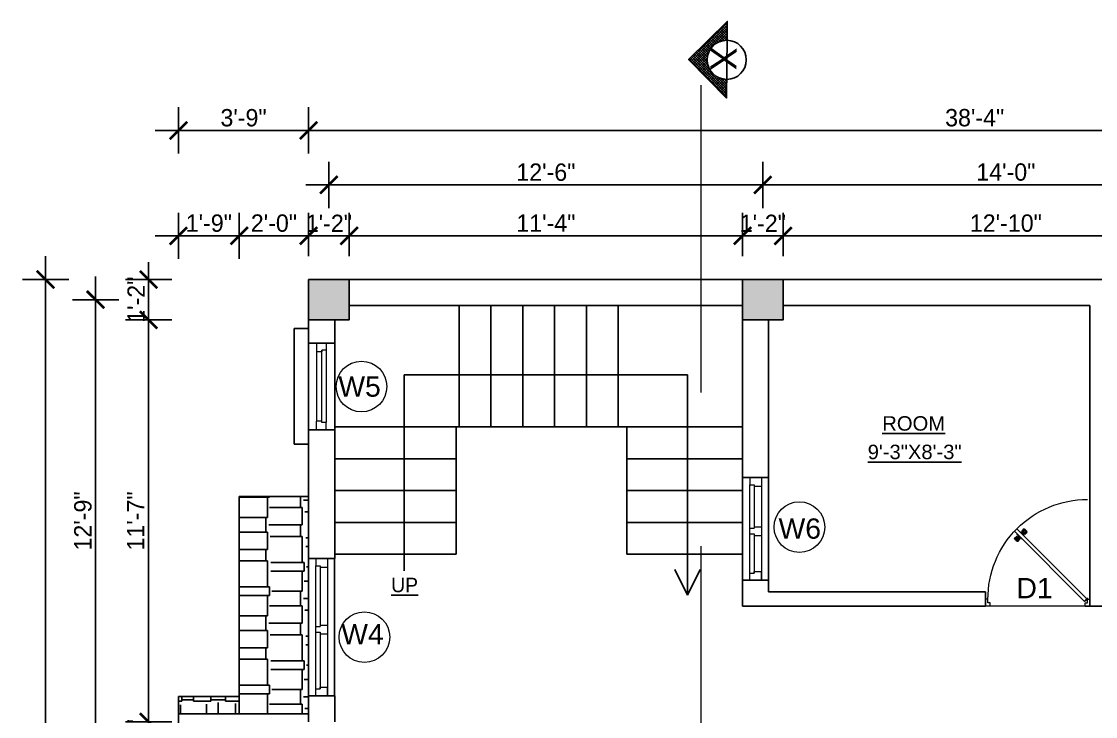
# Model space of a CAD drawing. Header units: inches. Extents: x 1397 to 20304, y -27267 to -746.
# Drawn here: x 9911 to 10282.3, y -18545.3 to -18305 of the extents above; entities that cross this region are included whole.
import ezdxf

# ---------------------------------------------------------------- set-up
doc = ezdxf.new("R2010")
doc.units = ezdxf.units.IN
doc.header["$LTSCALE"] = 17
doc.header["$MEASUREMENT"] = 0
doc.linetypes.add('21_FP_00$0$HIDDEN', pattern=[0.375, 0.25, -0.125])
doc.linetypes.add('PHANTOM2', pattern=[1.25, 0.625, -0.125, 0.125, -0.125, 0.125, -0.125])
for name, color, linetype, lineweight in [('25 BOT BAR', 12, 'Continuous', 25), ('aa_section_line', 2, 'PHANTOM2', 13), ('DOOR & WIN', 1, 'Continuous', 25), ('OUTLINE', 1, 'Continuous', 25), ('PUERTAS', 7, 'Continuous', 9), ('TEXT', 231, 'Continuous', 20), ('WINDOW FRAME PLAN', 162, 'Continuous', 18)]:
    doc.layers.add(name, color=color, linetype=linetype, lineweight=lineweight)
doc.layers.add('A-Sect-Iden', color=111, linetype='Continuous')
doc.styles.add('ARCHITECTURE', font='stylu.ttf')
doc.styles.add('DIMTEXT', font='arial.ttf', dxfattribs={"height": 6})
doc.styles.add('HEADING', font='swissel.ttf')
doc.dimstyles.new('8 SCALE', dxfattribs={"dimscale": 0, "dimtxt": 6, "dimasz": 6, "dimexe": 8, "dimexo": 8, "dimgap": 1.25, "dimtad": 1, "dimdec": 0, "dimzin": 3, "dimdsep": 46, "dimlunit": 4, "dimtxsty": 'ARCHITECTURE', "dimblk": 'ARCHTICK', "dimcen": 8, "dimdle": 8, "dimclrd": 5, "dimclre": 5, "dimclrt": 7, "dimadec": 0, "dimazin": 0, "dimtfac": 0.75, "dimtdec": 0, "dimtix": 1, "dimtmove": 2, "dimatfit": 3, "dimldrblk": 'ARCHTICK', "dimfxl": 8, "dimfxlon": 1, "dimtolj": 1, "dimtzin": 0, "dimlwd": -1, "dimlwe": -1, "dimarcsym": 0})

# ---------------------------------------------------------------- blocks, each defined once
blk = doc.blocks.new('3ft')
at = {"layer": 'PUERTAS', "color": 6}
for p, q in [((1.01, 2.52), (25.23, 26.74)), ((26.05, 25.92), (25.23, 26.74)), ((26.05, 25.92), (1.77, 1.64)), ((0, 2.4), (0, 0)), ((0.72, 2.4), (0, 2.4)), ((1.6, 0), (0, 0)), ((0.72, 1.52), (0.72, 2.44)), ((0.8, 1.52), (0.72, 1.52)), ((0.8, 1.52), (0.8, 2.41)), ((0.8, 1.2), (0.8, 1.52)), ((1.6, 1.2), (0.8, 1.2)), ((1.57, 1.84), (0.94, 2.47)), ((1.63, 1.89), (0.97, 2.55)), ((1.63, 1.89), (1.57, 1.84)), ((1.77, 1.64), (1.57, 1.84)), ((1.6, 0), (1.6, 1.2)), ((34.4, 0), (34.4, 1.2)), ((34.4, 1.2), (35.2, 1.2)), ((34.4, 0), (36, 0)), ((35.2, 1.2), (35.2, 2.4)), ((35.2, 2.4), (36, 2.4)), ((36, 0), (36, 2.4))]:
    blk.add_line(p, q, dxfattribs=at)
at = {"layer": 'PUERTAS', "color": 1}
for p, q in [((21.67, 25.73), (22.17, 26.23)), ((21.7, 25.82), (22.14, 26.26)), ((22.58, 26.7), (22.14, 26.26)), ((22.67, 26.73), (22.17, 26.23)), ((22.61, 26.67), (22.58, 26.7)), ((23.45, 25.91), (22.79, 26.73)), ((22.49, 24.95), (21.67, 25.61)), ((21.73, 25.79), (21.7, 25.82)), ((22.6, 24.96), (23.02, 25.38)), ((22.61, 24.25), (22.92, 24.72)), ((22.62, 24.13), (22.61, 24.14)), ((22.7, 25.07), (22.71, 25.06)), ((22.82, 25.06), (23.08, 25.32)), ((22.94, 24.95), (22.83, 25.07)), ((22.92, 24.72), (22.92, 24.72)), ((22.93, 24.94), (23.19, 25.21)), ((22.93, 24.84), (22.93, 24.83)), ((23.44, 25.81), (23.02, 25.38)), ((23.34, 25.58), (23.08, 25.32)), ((23.46, 25.47), (23.19, 25.21)), ((23.33, 25.7), (23.34, 25.69)), ((23.45, 25.46), (23.33, 25.57)), ((23.44, 23.31), (23.45, 23.3)), ((23.56, 23.3), (24.03, 23.61)), ((23.57, 25.47), (23.57, 25.47)), ((24.15, 25.79), (23.68, 25.48)), ((23.68, 25.48), (23.68, 25.48)), ((24.03, 23.61), (24.03, 23.62)), ((24.14, 23.62), (24.14, 23.62)), ((24.25, 23.62), (24.51, 23.89)), ((24.27, 25.78), (24.26, 25.79)), ((24.26, 23.29), (24.69, 23.71)), ((24.26, 23.63), (24.37, 23.52)), ((24.26, 23.18), (24.92, 22.37)), ((24.37, 23.52), (24.63, 23.77)), ((24.37, 23.4), (24.37, 23.4)), ((24.78, 24.15), (24.51, 23.89)), ((24.89, 24.03), (24.63, 23.77)), ((25.11, 24.14), (24.69, 23.71)), ((24.77, 24.14), (24.88, 24.03)), ((24.79, 24.38), (24.78, 24.37)), ((24.78, 24.26), (24.78, 24.26)), ((25.1, 24.84), (24.79, 24.38)), ((25, 24.03), (25, 24.03)), ((25.04, 22.36), (25.54, 22.86)), ((25.09, 24.96), (25.1, 24.95)), ((25.1, 22.42), (25.13, 22.39)), ((25.13, 22.39), (25.57, 22.83)), ((25.22, 24.14), (26.03, 23.48)), ((26.04, 23.37), (25.54, 22.86)), ((26.01, 23.27), (25.57, 22.83)), ((25.98, 23.3), (26.01, 23.27))]:
    blk.add_line(p, q, dxfattribs=at)
at = {"layer": 'PUERTAS', "color": 8}
for p, q in [((22.13, 26.28), (21.98, 26.13)), ((22.88, 25.24), (22.01, 26.06)), ((22.13, 26.28), (22.27, 26.42)), ((22.29, 26.41), (22.27, 26.42)), ((23.16, 25.52), (22.34, 26.39)), ((23.3, 25.66), (22.5, 26.56)), ((23.41, 25.77), (22.65, 26.71)), ((23.46, 25.83), (22.72, 26.75)), ((22.57, 24.94), (21.65, 25.68)), ((22.63, 24.99), (21.69, 25.75)), ((22.74, 25.1), (21.84, 25.9)), ((22.69, 24.32), (23.02, 24.83)), ((22.95, 24.96), (22.84, 25.07)), ((22.98, 24.99), (22.86, 25.1)), ((23.03, 25.04), (22.91, 25.15)), ((22.91, 24.53), (23.1, 24.91)), ((23.11, 25.12), (22.99, 25.23)), ((23.13, 24.76), (23.18, 24.99)), ((23.28, 25.3), (23.17, 25.41)), ((23.36, 25.37), (23.25, 25.49)), ((23.31, 24.94), (23.28, 25.08)), ((23.41, 25.43), (23.3, 25.54)), ((23.46, 25.09), (23.32, 25.13)), ((23.44, 25.45), (23.33, 25.56)), ((23.64, 25.27), (23.41, 25.22)), ((23.87, 25.49), (23.49, 25.3)), ((24.08, 25.71), (23.57, 25.38)), ((23.63, 23.38), (24.14, 23.72)), ((23.84, 23.6), (24.22, 23.79)), ((24.07, 23.82), (24.3, 23.88)), ((24.25, 24), (24.39, 23.97)), ((24.25, 23.26), (24.99, 22.34)), ((24.27, 23.64), (24.38, 23.53)), ((24.3, 23.67), (24.41, 23.56)), ((24.3, 23.32), (25.06, 22.38)), ((24.35, 23.72), (24.46, 23.61)), ((24.4, 24.15), (24.43, 24.01)), ((24.41, 23.43), (25.2, 22.53)), ((24.43, 23.8), (24.54, 23.69)), ((24.58, 24.33), (24.52, 24.1)), ((24.55, 23.57), (25.37, 22.7)), ((24.6, 23.97), (24.72, 23.86)), ((24.8, 24.56), (24.61, 24.18)), ((25.02, 24.77), (24.68, 24.26)), ((24.68, 24.05), (24.79, 23.94)), ((24.73, 24.1), (24.85, 23.99)), ((24.76, 24.13), (24.87, 24.02)), ((24.83, 23.85), (25.7, 23.03)), ((24.97, 23.99), (25.87, 23.2)), ((25.08, 24.1), (26.02, 23.34)), ((25.14, 24.15), (26.06, 23.41)), ((25.58, 22.82), (25.43, 22.67)), ((25.58, 22.82), (25.73, 22.97)), ((25.72, 22.98), (25.73, 22.97)), ((0, 0), (36, 0))]:
    blk.add_line(p, q, dxfattribs=at)
at = {"layer": 'PUERTAS', "color": 2}
for p, q in [((21.99, 26.11), (21.98, 26.13)), ((25.42, 22.68), (25.43, 22.67))]:
    blk.add_line(p, q, dxfattribs=at)
at = {"layer": 'PUERTAS', "color": 6}
for radius in [0.155, 0.0752]:
    blk.add_circle((0.82, 2.56), radius, dxfattribs=at)
blk.add_arc((0.82, 2.56), 34.38, 359.7285, 90.0333, dxfattribs=at)
at = {"layer": 'PUERTAS', "color": 1}
for centre, start, end in [((22.73, 26.68), 38.9236, 135), ((22.54, 25.01), 231.0764, 315), ((22.67, 24.2), 135, 225), ((22.77, 25.12), 225, 315), ((22.99, 24.89), 135, 219.7428), ((22.87, 24.78), 315, 39.7428), ((23.28, 25.63), 315, 45), ((23.39, 25.86), 315, 38.9236), ((23.51, 23.36), 225, 315), ((23.51, 25.41), 50.2572, 135), ((23.62, 25.53), 230.2572, 315), ((24.09, 23.56), 50.2572, 135), ((24.2, 23.68), 230.2572, 315), ((24.2, 25.73), 45, 135), ((24.32, 23.23), 135, 218.9236), ((24.42, 23.46), 135, 225), ((24.84, 24.31), 135, 219.7428), ((24.72, 24.21), 315, 39.7428), ((24.94, 23.98), 45, 135), ((24.98, 22.42), 218.9236, 315), ((25.04, 24.89), 315, 45), ((25.17, 24.08), 51.0764, 135), ((25.98, 23.42), 315, 51.0764)]:
    blk.add_arc(centre, 0.08, start, end, dxfattribs=at)
blk = doc.blocks.new('*U3030')
at = {"color": 3}
blk.add_blockref('3ft', (0, 0), dxfattribs=at)
blk = doc.blocks.new("W4'")
at = {"layer": '25 BOT BAR'}
for p, q in [((9894.28, -8421.4), (9894.28, -8468.92)), ((9903.28, -8421.4), (9903.28, -8468.92))]:
    blk.add_line(p, q, dxfattribs=at)
at = {"layer": 'DOOR & WIN'}
blk.add_line((9903.28, -8421.4), (9894.28, -8421.4), dxfattribs=at)
at = {"layer": 'OUTLINE'}
blk.add_line((9903.28, -8468.92), (9894.28, -8468.92), dxfattribs=at)
at = {"layer": 'WINDOW FRAME PLAN'}
for p, q in [((9896.78, -8421.4), (9896.78, -8423.9)), ((9900.78, -8421.4), (9900.78, -8424.4)), ((9896.78, -8468.92), (9896.78, -8423.9)), ((9896.78, -8423.9), (9898.28, -8423.9)), ((9898.28, -8423.9), (9898.28, -8424.4)), ((9898.28, -8424.4), (9898.28, -8444.9)), ((9898.28, -8424.4), (9900.78, -8424.4)), ((9900.78, -8424.4), (9900.78, -8468.92)), ((9896.78, -8444.9), (9898.28, -8444.9)), ((9898.28, -8444.4), (9900.78, -8444.4)), ((9896.78, -8446.9), (9898.28, -8446.9)), ((9898.28, -8446.9), (9898.28, -8447.4)), ((9898.28, -8446.9), (9898.28, -8466.42)), ((9898.28, -8447.4), (9900.78, -8447.4)), ((9896.78, -8468.92), (9896.78, -8466.42)), ((9896.78, -8466.42), (9898.28, -8466.42)), ((9898.28, -8465.92), (9900.78, -8465.92)), ((9898.28, -8466.42), (9898.28, -8465.92)), ((9900.78, -8468.92), (9900.78, -8465.92))]:
    blk.add_line(p, q, dxfattribs=at)
blk = doc.blocks.new('_ArchTick')
at = {"color": 0, "linetype": 'ByBlock', "const_width": 0.15}
blk.add_lwpolyline([(-0.5, -0.5), (0.5, 0.5)], dxfattribs=at)
blk = doc.blocks.new('*D3226')
at = {"layer": '25 BOT BAR', "color": 5, "transparency": 16777216}
for p, q in [((9954.97, -18394.16), (9954.97, -18388.16)), ((9962.97, -18394.16), (9946.97, -18394.16)), ((9954.97, -18394.16), (9954.97, -18408.16)), ((9962.97, -18408.16), (9946.97, -18408.16)), ((9954.97, -18408.16), (9954.97, -18414.16))]:
    blk.add_line(p, q, dxfattribs=at)
at = {"layer": 'Defpoints', "color": 0, "transparency": 16777216}
for p in [(10010.29, -18394.16), (9954.97, -18408.16), (10010.29, -18408.16)]:
    blk.add_point(p, dxfattribs=at)
at = {"layer": '25 BOT BAR', "color": 5, "transparency": 16777216, "xscale": 6, "yscale": 6, "zscale": 6}
for p, rotation in [((9954.97, -18394.16), 270), ((9954.97, -18408.16), 90)]:
    blk.add_blockref('_ArchTick', p, dxfattribs=dict(at, rotation=rotation))
at = {"layer": '25 BOT BAR', "color": 7, "transparency": 16777216, "insert": (9950.66, -18401.16), "char_height": 6, "attachment_point": 5, "rotation": 90, "style": 'ARCHITECTURE'}
blk.add_mtext('\\A1;1\'-2"', dxfattribs=at)
blk = doc.blocks.new('*D3227')
at = {"layer": '25 BOT BAR', "color": 5, "transparency": 16777216}
for p, q in [((9954.97, -18400.16), (9954.97, -18555.16)), ((9962.97, -18408.16), (9946.97, -18408.16)), ((9962.97, -18547.16), (9946.97, -18547.16))]:
    blk.add_line(p, q, dxfattribs=at)
at = {"layer": 'Defpoints', "color": 0, "transparency": 16777216}
for p in [(10010.29, -18408.16), (9954.97, -18547.16), (10010.29, -18547.16)]:
    blk.add_point(p, dxfattribs=at)
at = {"layer": '25 BOT BAR', "color": 5, "transparency": 16777216, "xscale": 6, "yscale": 6, "zscale": 6}
for p, rotation in [((9954.97, -18408.16), 90), ((9954.97, -18547.16), 270)]:
    blk.add_blockref('_ArchTick', p, dxfattribs=dict(at, rotation=rotation))
at = {"layer": '25 BOT BAR', "color": 7, "transparency": 16777216, "insert": (9950.51, -18477.66), "char_height": 6, "attachment_point": 5, "rotation": 90, "style": 'ARCHITECTURE'}
blk.add_mtext('\\A1;11\'-7"', dxfattribs=at)
blk = doc.blocks.new('*D3228')
at = {"layer": '25 BOT BAR', "color": 5, "transparency": 16777216}
for p, q in [((9954.97, -18547.16), (9954.97, -18541.16)), ((9962.97, -18547.16), (9946.97, -18547.16)), ((9954.97, -18547.16), (9954.97, -18561.16)), ((9962.97, -18561.16), (9946.97, -18561.16)), ((9954.97, -18561.16), (9954.97, -18567.16))]:
    blk.add_line(p, q, dxfattribs=at)
at = {"layer": 'Defpoints', "color": 0, "transparency": 16777216}
for p in [(10010.29, -18547.16), (9954.97, -18561.16), (10010.29, -18561.16)]:
    blk.add_point(p, dxfattribs=at)
at = {"layer": '25 BOT BAR', "color": 5, "transparency": 16777216, "xscale": 6, "yscale": 6, "zscale": 6}
for p, rotation in [((9954.97, -18547.16), 270), ((9954.97, -18561.16), 90)]:
    blk.add_blockref('_ArchTick', p, dxfattribs=dict(at, rotation=rotation))
at = {"layer": '25 BOT BAR', "color": 7, "transparency": 16777216, "insert": (9950.66, -18554.16), "char_height": 6, "attachment_point": 5, "rotation": 90, "style": 'ARCHITECTURE'}
blk.add_mtext('\\A1;1\'-2"', dxfattribs=at)
blk = doc.blocks.new('*D3235')
at = {"layer": '25 BOT BAR', "color": 5, "transparency": 16777216}
for p, q in [((9936.63, -18562.16), (9936.63, -18393.16)), ((9944.63, -18401.16), (9928.63, -18401.16)), ((9944.63, -18554.16), (9928.63, -18554.16))]:
    blk.add_line(p, q, dxfattribs=at)
at = {"layer": 'Defpoints', "color": 0, "transparency": 16777216}
for p in [(9936.63, -18401.16), (10017.29, -18401.16), (10017.29, -18554.16)]:
    blk.add_point(p, dxfattribs=at)
at = {"layer": '25 BOT BAR', "color": 5, "transparency": 16777216, "xscale": 6, "yscale": 6, "zscale": 6}
for p, rotation in [((9936.63, -18401.16), 90), ((9936.63, -18554.16), 270)]:
    blk.add_blockref('_ArchTick', p, dxfattribs=dict(at, rotation=rotation))
at = {"layer": '25 BOT BAR', "color": 7, "transparency": 16777216, "insert": (9932.28, -18477.66), "char_height": 6, "attachment_point": 5, "rotation": 90, "style": 'ARCHITECTURE'}
blk.add_mtext('\\A1;12\'-9"', dxfattribs=at)
blk = doc.blocks.new('*D3236')
at = {"layer": '25 BOT BAR', "color": 5, "transparency": 16777216}
for p, q in [((9919.35, -18386.16), (9919.35, -18862.16)), ((9927.35, -18394.16), (9911.35, -18394.16)), ((9927.35, -18854.16), (9911.35, -18854.16))]:
    blk.add_line(p, q, dxfattribs=at)
at = {"layer": 'Defpoints', "color": 0, "transparency": 16777216}
for p in [(10010.29, -18394.16), (9919.35, -18854.16), (10010.29, -18854.16)]:
    blk.add_point(p, dxfattribs=at)
at = {"layer": '25 BOT BAR', "color": 5, "transparency": 16777216, "xscale": 6, "yscale": 6, "zscale": 6}
for p, rotation in [((9919.35, -18394.16), 90), ((9919.35, -18854.16), 270)]:
    blk.add_blockref('_ArchTick', p, dxfattribs=dict(at, rotation=rotation))
at = {"layer": '25 BOT BAR', "color": 7, "transparency": 16777216, "insert": (9914.97, -18624.16), "char_height": 6, "attachment_point": 5, "rotation": 90, "style": 'ARCHITECTURE'}
blk.add_mtext('\\A1;38\'-4"', dxfattribs=at)
blk = doc.blocks.new('*D3248')
at = {"layer": '25 BOT BAR', "color": 5, "transparency": 16777216}
for p, q in [((10010.29, -18386.16), (10010.29, -18371.07)), ((10024.29, -18386.16), (10024.29, -18371.07)), ((10010.29, -18379.07), (10004.29, -18379.07)), ((10010.29, -18379.07), (10024.29, -18379.07)), ((10024.29, -18379.07), (10030.29, -18379.07))]:
    blk.add_line(p, q, dxfattribs=at)
at = {"layer": 'Defpoints', "color": 0, "transparency": 16777216}
for p in [(10024.29, -18379.07), (10010.29, -18394.16), (10024.29, -18394.16)]:
    blk.add_point(p, dxfattribs=at)
at = {"layer": '25 BOT BAR', "color": 5, "transparency": 16777216, "xscale": 6, "yscale": 6, "zscale": 6}
blk.add_blockref('_ArchTick', (10010.29, -18379.07), dxfattribs=at)
at = {"layer": '25 BOT BAR', "color": 5, "transparency": 16777216, "xscale": 6, "yscale": 6, "zscale": 6, "rotation": 180}
blk.add_blockref('_ArchTick', (10024.29, -18379.07), dxfattribs=at)
at = {"layer": '25 BOT BAR', "color": 7, "transparency": 16777216, "insert": (10017.29, -18374.76), "char_height": 6, "attachment_point": 5, "style": 'ARCHITECTURE'}
blk.add_mtext('\\A1;1\'-2"', dxfattribs=at)
blk = doc.blocks.new('*D3251')
at = {"layer": '25 BOT BAR', "color": 5, "transparency": 16777216}
for p, q in [((10024.29, -18386.16), (10024.29, -18371.07)), ((10160.29, -18386.16), (10160.29, -18371.07)), ((10016.29, -18379.07), (10168.29, -18379.07))]:
    blk.add_line(p, q, dxfattribs=at)
at = {"layer": 'Defpoints', "color": 0, "transparency": 16777216}
for p in [(10160.29, -18379.07), (10024.29, -18394.16), (10160.29, -18394.16)]:
    blk.add_point(p, dxfattribs=at)
at = {"layer": '25 BOT BAR', "color": 5, "transparency": 16777216, "xscale": 6, "yscale": 6, "zscale": 6, "rotation": 180}
blk.add_blockref('_ArchTick', (10024.29, -18379.07), dxfattribs=at)
at = {"layer": '25 BOT BAR', "color": 5, "transparency": 16777216, "xscale": 6, "yscale": 6, "zscale": 6}
blk.add_blockref('_ArchTick', (10160.29, -18379.07), dxfattribs=at)
at = {"layer": '25 BOT BAR', "color": 7, "transparency": 16777216, "insert": (10092.29, -18374.69), "char_height": 6, "attachment_point": 5, "style": 'ARCHITECTURE'}
blk.add_mtext('\\A1;11\'-4"', dxfattribs=at)
blk = doc.blocks.new('*D3252')
at = {"layer": '25 BOT BAR', "color": 5, "transparency": 16777216}
for p, q in [((10160.29, -18386.16), (10160.29, -18371.07)), ((10174.29, -18386.16), (10174.29, -18371.07)), ((10160.29, -18379.07), (10154.29, -18379.07)), ((10160.29, -18379.07), (10174.29, -18379.07)), ((10174.29, -18379.07), (10180.29, -18379.07))]:
    blk.add_line(p, q, dxfattribs=at)
at = {"layer": 'Defpoints', "color": 0, "transparency": 16777216}
for p in [(10174.29, -18379.07), (10160.29, -18394.16), (10174.29, -18394.16)]:
    blk.add_point(p, dxfattribs=at)
at = {"layer": '25 BOT BAR', "color": 5, "transparency": 16777216, "xscale": 6, "yscale": 6, "zscale": 6}
blk.add_blockref('_ArchTick', (10160.29, -18379.07), dxfattribs=at)
at = {"layer": '25 BOT BAR', "color": 5, "transparency": 16777216, "xscale": 6, "yscale": 6, "zscale": 6, "rotation": 180}
blk.add_blockref('_ArchTick', (10174.29, -18379.07), dxfattribs=at)
at = {"layer": '25 BOT BAR', "color": 7, "transparency": 16777216, "insert": (10167.29, -18374.76), "char_height": 6, "attachment_point": 5, "style": 'ARCHITECTURE'}
blk.add_mtext('\\A1;1\'-2"', dxfattribs=at)
blk = doc.blocks.new('*D3253')
at = {"layer": '25 BOT BAR', "color": 5, "transparency": 16777216}
for p, q in [((10174.29, -18386.16), (10174.29, -18371.07)), ((10328.29, -18386.16), (10328.29, -18371.07)), ((10166.29, -18379.07), (10336.29, -18379.07))]:
    blk.add_line(p, q, dxfattribs=at)
at = {"layer": 'Defpoints', "color": 0, "transparency": 16777216}
for p in [(10328.29, -18379.07), (10174.29, -18394.16), (10328.29, -18394.16)]:
    blk.add_point(p, dxfattribs=at)
at = {"layer": '25 BOT BAR', "color": 5, "transparency": 16777216, "xscale": 6, "yscale": 6, "zscale": 6, "rotation": 180}
blk.add_blockref('_ArchTick', (10174.29, -18379.07), dxfattribs=at)
at = {"layer": '25 BOT BAR', "color": 5, "transparency": 16777216, "xscale": 6, "yscale": 6, "zscale": 6}
blk.add_blockref('_ArchTick', (10328.29, -18379.07), dxfattribs=at)
at = {"layer": '25 BOT BAR', "color": 7, "transparency": 16777216, "insert": (10251.29, -18374.71), "char_height": 6, "attachment_point": 5, "style": 'ARCHITECTURE'}
blk.add_mtext('\\A1;12\'-10"', dxfattribs=at)
blk = doc.blocks.new('*D3257')
at = {"layer": '25 BOT BAR', "color": 5, "transparency": 16777216}
for p, q in [((10017.29, -18369.46), (10017.29, -18353.46)), ((10167.29, -18369.46), (10167.29, -18353.46)), ((10009.29, -18361.46), (10175.29, -18361.46))]:
    blk.add_line(p, q, dxfattribs=at)
at = {"layer": 'Defpoints', "color": 0, "transparency": 16777216}
for p in [(10167.29, -18361.46), (10017.29, -18401.16), (10167.29, -18401.16)]:
    blk.add_point(p, dxfattribs=at)
at = {"layer": '25 BOT BAR', "color": 5, "transparency": 16777216, "xscale": 6, "yscale": 6, "zscale": 6, "rotation": 180}
blk.add_blockref('_ArchTick', (10017.29, -18361.46), dxfattribs=at)
at = {"layer": '25 BOT BAR', "color": 5, "transparency": 16777216, "xscale": 6, "yscale": 6, "zscale": 6}
blk.add_blockref('_ArchTick', (10167.29, -18361.46), dxfattribs=at)
at = {"layer": '25 BOT BAR', "color": 7, "transparency": 16777216, "insert": (10092.29, -18357.1), "char_height": 6, "attachment_point": 5, "style": 'ARCHITECTURE'}
blk.add_mtext('\\A1;12\'-6"', dxfattribs=at)
blk = doc.blocks.new('*D3258')
at = {"layer": '25 BOT BAR', "color": 5, "transparency": 16777216}
for p, q in [((10167.29, -18369.46), (10167.29, -18353.46)), ((10335.29, -18369.46), (10335.29, -18353.46)), ((10159.29, -18361.46), (10343.29, -18361.46))]:
    blk.add_line(p, q, dxfattribs=at)
at = {"layer": 'Defpoints', "color": 0, "transparency": 16777216}
for p in [(10335.29, -18361.46), (10167.29, -18401.16), (10335.29, -18401.16)]:
    blk.add_point(p, dxfattribs=at)
at = {"layer": '25 BOT BAR', "color": 5, "transparency": 16777216, "xscale": 6, "yscale": 6, "zscale": 6, "rotation": 180}
blk.add_blockref('_ArchTick', (10167.29, -18361.46), dxfattribs=at)
at = {"layer": '25 BOT BAR', "color": 5, "transparency": 16777216, "xscale": 6, "yscale": 6, "zscale": 6}
blk.add_blockref('_ArchTick', (10335.29, -18361.46), dxfattribs=at)
at = {"layer": '25 BOT BAR', "color": 7, "transparency": 16777216, "insert": (10251.29, -18357.06), "char_height": 6, "attachment_point": 5, "style": 'ARCHITECTURE'}
blk.add_mtext('\\A1;14\'-0"', dxfattribs=at)
blk = doc.blocks.new('*D3250')
at = {"layer": '25 BOT BAR', "color": 5, "transparency": 16777216}
for p, q in [((10010.29, -18350.64), (10010.29, -18334.64)), ((10470.75, -18350.64), (10470.75, -18334.64)), ((10002.29, -18342.64), (10478.75, -18342.64))]:
    blk.add_line(p, q, dxfattribs=at)
at = {"layer": 'Defpoints', "color": 0, "transparency": 16777216}
for p in [(10470.75, -18342.64), (10010.29, -18394.16), (10470.75, -18394.16)]:
    blk.add_point(p, dxfattribs=at)
at = {"layer": '25 BOT BAR', "color": 5, "transparency": 16777216, "xscale": 6, "yscale": 6, "zscale": 6, "rotation": 180}
blk.add_blockref('_ArchTick', (10010.29, -18342.64), dxfattribs=at)
at = {"layer": '25 BOT BAR', "color": 5, "transparency": 16777216, "xscale": 6, "yscale": 6, "zscale": 6}
blk.add_blockref('_ArchTick', (10470.75, -18342.64), dxfattribs=at)
at = {"layer": '25 BOT BAR', "color": 7, "transparency": 16777216, "insert": (10240.52, -18338.26), "char_height": 6, "attachment_point": 5, "style": 'ARCHITECTURE'}
blk.add_mtext('\\A1;38\'-4"', dxfattribs=at)
blk = doc.blocks.new('*D3412')
at = {"layer": '25 BOT BAR', "color": 5, "transparency": 16777216}
for p, q in [((9986.29, -18387.07), (9986.29, -18371.07)), ((10010.29, -18386.16), (10010.29, -18371.07)), ((10018.29, -18379.07), (9978.29, -18379.07))]:
    blk.add_line(p, q, dxfattribs=at)
at = {"layer": 'Defpoints', "color": 0, "transparency": 16777216}
for p in [(9986.29, -18379.07), (10010.29, -18394.16), (9986.29, -18469.16)]:
    blk.add_point(p, dxfattribs=at)
at = {"layer": '25 BOT BAR', "color": 5, "transparency": 16777216, "xscale": 6, "yscale": 6, "zscale": 6, "rotation": 180}
blk.add_blockref('_ArchTick', (9986.29, -18379.07), dxfattribs=at)
at = {"layer": '25 BOT BAR', "color": 5, "transparency": 16777216, "xscale": 6, "yscale": 6, "zscale": 6}
blk.add_blockref('_ArchTick', (10010.29, -18379.07), dxfattribs=at)
at = {"layer": '25 BOT BAR', "color": 7, "transparency": 16777216, "insert": (9998.29, -18374.71), "char_height": 6, "attachment_point": 5, "style": 'ARCHITECTURE'}
blk.add_mtext('\\A1;2\'-0"', dxfattribs=at)
blk = doc.blocks.new('*D3413')
at = {"layer": '25 BOT BAR', "color": 5, "transparency": 16777216}
for p, q in [((9965.29, -18350.64), (9965.29, -18334.64)), ((10010.29, -18350.64), (10010.29, -18334.64)), ((10018.29, -18342.64), (9957.29, -18342.64))]:
    blk.add_line(p, q, dxfattribs=at)
at = {"layer": 'Defpoints', "color": 0, "transparency": 16777216}
for p in [(9965.29, -18342.64), (10010.29, -18394.16), (9965.29, -18538.4)]:
    blk.add_point(p, dxfattribs=at)
at = {"layer": '25 BOT BAR', "color": 5, "transparency": 16777216, "xscale": 6, "yscale": 6, "zscale": 6, "rotation": 180}
blk.add_blockref('_ArchTick', (9965.29, -18342.64), dxfattribs=at)
at = {"layer": '25 BOT BAR', "color": 5, "transparency": 16777216, "xscale": 6, "yscale": 6, "zscale": 6}
blk.add_blockref('_ArchTick', (10010.29, -18342.64), dxfattribs=at)
at = {"layer": '25 BOT BAR', "color": 7, "transparency": 16777216, "insert": (9987.79, -18338.28), "char_height": 6, "attachment_point": 5, "style": 'ARCHITECTURE'}
blk.add_mtext('\\A1;3\'-9"', dxfattribs=at)
blk = doc.blocks.new('*D3423')
at = {"layer": '25 BOT BAR', "color": 5, "transparency": 16777216}
for p, q in [((9965.29, -18387.07), (9965.29, -18371.07)), ((9986.29, -18387.07), (9986.29, -18371.07)), ((9994.29, -18379.07), (9957.29, -18379.07))]:
    blk.add_line(p, q, dxfattribs=at)
at = {"layer": 'Defpoints', "color": 0, "transparency": 16777216}
for p in [(9965.29, -18379.07), (9986.29, -18469.16), (9965.29, -18538.4)]:
    blk.add_point(p, dxfattribs=at)
at = {"layer": '25 BOT BAR', "color": 5, "transparency": 16777216, "xscale": 6, "yscale": 6, "zscale": 6, "rotation": 180}
blk.add_blockref('_ArchTick', (9965.29, -18379.07), dxfattribs=at)
at = {"layer": '25 BOT BAR', "color": 5, "transparency": 16777216, "xscale": 6, "yscale": 6, "zscale": 6}
blk.add_blockref('_ArchTick', (9986.29, -18379.07), dxfattribs=at)
at = {"layer": '25 BOT BAR', "color": 7, "transparency": 16777216, "insert": (9975.79, -18374.72), "char_height": 6, "attachment_point": 5, "style": 'ARCHITECTURE'}
blk.add_mtext('\\A1;1\'-9"', dxfattribs=at)

msp = doc.modelspace()

# ---------------------------------------------------------------- hatches: boundary and pattern name
at = {"layer": 'A-Sect-Iden', "ltscale": 0.5}
h = msp.add_hatch(dxfattribs=at)
h.set_pattern_fill('ANSI37', color=2, scale=5, style=0)
h.set_pattern_definition([(45, (-15694.25335, -24499.73563), (-0.441941738, 0.441941738), []), (135, (-15694.25335, -24499.73563), (-0.441941738, -0.441941738), [])])
h.paths.add_polyline_path([(10154.75, -18324.97), (10154.69, -18331.46), (10141.58, -18318.08), (10154.96, -18304.98), (10154.89, -18311.47, 1)])
at = {"layer": 'DOOR & WIN'}
h = msp.add_hatch(color=256, dxfattribs=at)
h.dxf.hatch_style = 1
h.paths.add_polyline_path([(10024.29, -18394.16), (10010.29, -18394.16), (10010.29, -18408.16), (10024.29, -18408.16)])
h = msp.add_hatch(color=256, dxfattribs=at)
h.dxf.hatch_style = 1
h.paths.add_polyline_path([(10174.29, -18394.16), (10160.29, -18394.16), (10160.29, -18408.16), (10174.29, -18408.16)])
at = {"layer": 'OUTLINE'}
h = msp.add_hatch(dxfattribs=at)
h.set_pattern_fill('AR-RSHKE', color=8, angle=90)
h.paths.add_polyline_path([(9986.29, -18544.4), (10010.29, -18544.4), (10010.29, -18538.16), (10010.29, -18490.64), (10010.29, -18469.16), (9986.29, -18469.16)])
h = msp.add_hatch(dxfattribs=at)
h.set_pattern_fill('AR-RSHKE', color=8)
h.paths.add_polyline_path([(9986.29, -18538.4), (9965.29, -18538.4), (9965.29, -18544.4), (9986.29, -18544.4)])

# ---------------------------------------------------------------- linework, layer by layer
at = {"layer": '25 BOT BAR'}
for p, q in [((10024.29, -18394.16), (10160.29, -18394.16)), ((10024.29, -18403.16), (10118.29, -18403.16)), ((10062.29, -18403.16), (10062.29, -18445.16)), ((10073.29, -18403.16), (10073.29, -18445.16)), ((10084.29, -18403.16), (10084.29, -18445.16)), ((10095.29, -18403.16), (10095.29, -18445.16)), ((10106.29, -18403.16), (10106.29, -18445.16)), ((10117.29, -18403.16), (10117.29, -18445.16)), ((10118.29, -18403.16), (10160.29, -18403.16)), ((10280.29, -18442.16), (10280.29, -18403.16)), ((10010.29, -18408.16), (10010.29, -18427.34)), ((10019.29, -18408.16), (10019.29, -18490.64)), ((10160.29, -18408.16), (10160.29, -18507.16)), ((10169.29, -18408.16), (10169.29, -18502.16)), ((10005.29, -18416.16), (10005.29, -18411.16)), ((10005.29, -18411.16), (10010.29, -18411.16)), ((10005.29, -18416.16), (10005.29, -18446.16)), ((10010.29, -18416.16), (10010.29, -18446.16)), ((10019.29, -18416.16), (10010.29, -18416.16)), ((10043.29, -18494.95), (10043.29, -18427.16)), ((10043.29, -18427.16), (10141.29, -18427.16)), ((10141.29, -18427.16), (10141.29, -18503.29)), ((10005.29, -18446.16), (10005.29, -18451.16)), ((10010.29, -18446.16), (10010.29, -18490.64)), ((10010.29, -18446.16), (10019.29, -18446.16)), ((10019.29, -18445.16), (10061.29, -18445.16)), ((10061.29, -18445.16), (10061.29, -18489.16)), ((10061.29, -18445.16), (10120.29, -18445.16)), ((10120.29, -18445.16), (10160.29, -18445.16)), ((10120.29, -18489.16), (10120.29, -18445.16)), ((10005.29, -18451.16), (10010.29, -18451.16)), ((10019.29, -18456.16), (10061.29, -18456.16)), ((10120.29, -18456.16), (10160.29, -18456.16)), ((10160.29, -18462.64), (10169.29, -18462.64)), ((10160.29, -18462.64), (10160.29, -18498.16)), ((10169.29, -18462.64), (10169.29, -18498.16)), ((9986.29, -18469.16), (9986.29, -18544.4)), ((10010.29, -18469.16), (9986.29, -18469.16)), ((10019.29, -18467.16), (10061.29, -18467.16)), ((10120.29, -18467.16), (10160.29, -18467.16)), ((10019.29, -18478.16), (10061.29, -18478.16)), ((10120.29, -18478.16), (10160.29, -18478.16)), ((10010.29, -18490.64), (10019.29, -18490.64)), ((10019.29, -18489.16), (10061.29, -18489.16)), ((10120.29, -18489.16), (10160.29, -18489.16)), ((10141.29, -18503.29), (10136.89, -18494.45)), ((10141.29, -18503.29), (10145.68, -18494.45)), ((10169.29, -18502.16), (10244.29, -18502.16)), ((10244.29, -18507.16), (10244.29, -18502.16)), ((10160.29, -18507.16), (10244.29, -18507.16)), ((10280.29, -18507.16), (10298.29, -18507.16)), ((9965.29, -18538.4), (9965.29, -18698.16)), ((9986.29, -18538.4), (9965.29, -18538.4)), ((9965.29, -18538.4), (9972.19, -18538.4)), ((10010.29, -18547.16), (10010.29, -18538.16)), ((10010.29, -18538.16), (10019.29, -18538.16)), ((10019.29, -18538.16), (10019.29, -18547.16)), ((10010.29, -18544.4), (9965.29, -18544.4))]:
    msp.add_line(p, q, dxfattribs=at)
at = {"layer": 'A-Sect-Iden', "ltscale": 0.5}
msp.add_lwpolyline([(10154.94, -18310.47), (10154.72, -18331.44), (10141.61, -18318.06), (10154.99, -18304.96), (10154.94, -18310.47)], dxfattribs=at)
msp.add_circle((10154.82, -18318.22), 6.75, dxfattribs=at)
at = {"layer": 'aa_section_line', "linetype": '21_FP_00$0$HIDDEN', "ltscale": 25}
msp.add_line((10145.86, -18326.97), (10145.85, -18946.9), dxfattribs=at)
at = {"layer": 'DOOR & WIN'}
for p, q in [((10160.29, -18394.16), (10470.75, -18394.16)), ((10174.29, -18403.16), (10280.29, -18403.16)), ((10280.29, -18442.16), (10280.29, -18507.16)), ((10169.29, -18462.64), (10160.29, -18462.64))]:
    msp.add_line(p, q, dxfattribs=at)
at = {"layer": 'OUTLINE'}
msp.add_line((10169.29, -18498.16), (10160.29, -18498.16), dxfattribs=at)
for points in [[(10010.29, -18394.16), (10024.29, -18394.16), (10024.29, -18408.16), (10010.29, -18408.16)], [(10160.29, -18394.16), (10174.29, -18394.16), (10174.29, -18408.16), (10160.29, -18408.16)]]:
    msp.add_lwpolyline(points, close=True, dxfattribs=at)
at = {"layer": 'TEXT'}
for centre in [(10028.56, -18431.19), (10179.93, -18479.79), (10029.56, -18517.83)]:
    msp.add_circle(centre, 8.75, dxfattribs=at)
at = {"layer": 'WINDOW FRAME PLAN'}
for p, q in [((10013.05, -18416.16), (10013.05, -18419.16)), ((10016.35, -18416.16), (10016.35, -18418.66)), ((10013.05, -18419.16), (10013.05, -18443.16)), ((10014.86, -18419.16), (10013.05, -18419.16)), ((10014.86, -18443.66), (10014.86, -18418.66)), ((10014.86, -18418.66), (10014.86, -18419.16)), ((10016.35, -18418.66), (10014.86, -18418.66)), ((10016.35, -18418.66), (10016.35, -18443.66)), ((10014.86, -18443.16), (10013.05, -18443.16)), ((10013.05, -18446.16), (10013.05, -18443.16)), ((10014.86, -18443.66), (10014.86, -18443.16)), ((10016.35, -18443.66), (10014.86, -18443.66)), ((10016.35, -18446.16), (10016.35, -18443.66)), ((10162.79, -18462.64), (10162.79, -18465.14)), ((10166.79, -18462.64), (10166.79, -18465.64)), ((10162.79, -18498.16), (10162.79, -18465.14)), ((10162.79, -18465.14), (10164.29, -18465.14)), ((10164.29, -18465.14), (10164.29, -18465.64)), ((10164.29, -18465.64), (10164.29, -18480.14)), ((10164.29, -18465.64), (10166.79, -18465.64)), ((10166.79, -18465.64), (10166.79, -18498.16)), ((10162.79, -18480.14), (10164.29, -18480.14)), ((10164.29, -18479.64), (10166.79, -18479.64)), ((10162.79, -18482.14), (10164.29, -18482.14)), ((10164.29, -18482.14), (10164.29, -18482.64)), ((10164.29, -18482.14), (10164.29, -18495.66)), ((10164.29, -18482.64), (10166.79, -18482.64)), ((10162.79, -18498.16), (10162.79, -18495.66)), ((10162.79, -18495.66), (10164.29, -18495.66)), ((10164.29, -18495.16), (10166.79, -18495.16)), ((10164.29, -18495.66), (10164.29, -18495.16)), ((10166.79, -18498.16), (10166.79, -18495.16))]:
    msp.add_line(p, q, dxfattribs=at)

# ---------------------------------------------------------------- block references
at = {"layer": '25 BOT BAR'}
msp.add_blockref("W4'", (116, -10069.24), dxfattribs=at)
at = {"layer": 'DOOR & WIN', "xscale": -1}
msp.add_blockref('*U3030', (10280.29, -18507.16), dxfattribs=at)

# ---------------------------------------------------------------- texts
at = {"layer": 'A-Sect-Iden', "ltscale": 0.5, "insert": (10153.72, -18317.83), "char_height": 9, "width": 12.25, "attachment_point": 5, "rotation": 269.2631, "style": 'HEADING'}
msp.add_mtext('X', dxfattribs=at)
at = {"layer": 'DOOR & WIN', "char_height": 5, "attachment_point": 5}
for s, insert in [('{\\fArial TUR|b0|i0|c0|p34;\\L\\C7;ROOM}', (10219.43, -18443.97)), ('{\\fArial TUR|b0|i0|c0|p34;\\L\\C7;9\'-3"X8\'-3"}', (10219.77, -18453.83)), ('{\\L\\C7;UP}', (10043.46, -18499.83))]:
    msp.add_mtext(s, dxfattribs=dict(at, insert=insert))
at = {"layer": 'TEXT', "style": 'DIMTEXT'}
for s, p in [('W5', (10020.56, -18434.69)), ('W6', (10172.73, -18483.79)), ('W4', (10021.56, -18520.29))]:
    msp.add_text(s, height=7, rotation=360, dxfattribs=at).set_placement(p)
msp.add_text('D1', height=7, dxfattribs=at).set_placement((10254.97, -18504.38))

# ---------------------------------------------------------------- dimensions: what is measured, and where the dimension line sits
at = {"layer": '25 BOT BAR'}
for base, p1, p2, picture, middle in [((9965.29, -18342.64), (10010.29, -18394.16), (9965.29, -18538.4), '*D3413', (9987.79, -18338.28)), ((10470.75, -18342.64), (10010.29, -18394.16), (10470.75, -18394.16), '*D3250', (10240.52, -18338.26)), ((10167.29, -18361.46), (10017.29, -18401.16), (10167.29, -18401.16), '*D3257', (10092.29, -18357.1)), ((10335.29, -18361.46), (10167.29, -18401.16), (10335.29, -18401.16), '*D3258', (10251.29, -18357.06)), ((9965.29, -18379.07), (9986.29, -18469.16), (9965.29, -18538.4), '*D3423', (9975.79, -18374.72)), ((9986.29, -18379.07), (10010.29, -18394.16), (9986.29, -18469.16), '*D3412', (9998.29, -18374.71)), ((10024.29, -18379.07), (10010.29, -18394.16), (10024.29, -18394.16), '*D3248', (10017.29, -18374.76)), ((10160.29, -18379.07), (10024.29, -18394.16), (10160.29, -18394.16), '*D3251', (10092.29, -18374.69)), ((10174.29, -18379.07), (10160.29, -18394.16), (10174.29, -18394.16), '*D3252', (10167.29, -18374.76)), ((10328.29, -18379.07), (10174.29, -18394.16), (10328.29, -18394.16), '*D3253', (10251.29, -18374.71))]:
    dim = msp.add_linear_dim(base=base, p1=p1, p2=p2, dimstyle='8 SCALE', override={"dimscale": 1}, dxfattribs=at)
    dim.commit()
    dim.dimension.update_dxf_attribs({"geometry": picture, "text_midpoint": middle})
for base, p1, p2, picture, middle in [((9919.35, -18854.16), (10010.29, -18394.16), (10010.29, -18854.16), '*D3236', (9914.97, -18624.16)), ((9954.97, -18408.16), (10010.29, -18394.16), (10010.29, -18408.16), '*D3226', (9950.66, -18401.16)), ((9936.63, -18401.16), (10017.29, -18554.16), (10017.29, -18401.16), '*D3235', (9932.28, -18477.66)), ((9954.97, -18547.16), (10010.29, -18408.16), (10010.29, -18547.16), '*D3227', (9950.51, -18477.66)), ((9954.97, -18561.16), (10010.29, -18547.16), (10010.29, -18561.16), '*D3228', (9950.66, -18554.16))]:
    dim = msp.add_linear_dim(base=base, p1=p1, p2=p2, angle=90, dimstyle='8 SCALE', override={"dimscale": 1}, dxfattribs=at)
    dim.commit()
    dim.dimension.update_dxf_attribs({"geometry": picture, "text_midpoint": middle})

doc.saveas('drawing.dxf')
